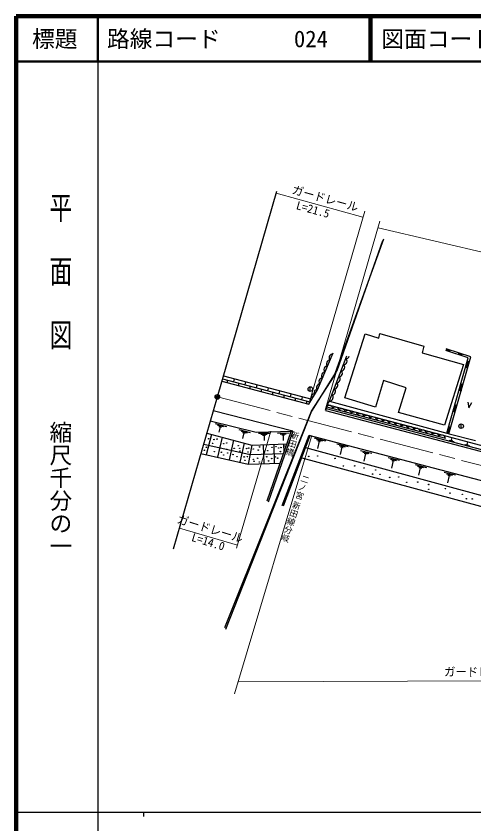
# Model space of a CAD drawing. Units: millimetres, scale not verified. Extents: x 40000 to 680000, y 20000 to 380000.
# Drawn here: x 40000 to 140743, y 202409 to 380000 of the extents above; entities that cross this region are included whole.
import ezdxf
from ezdxf.enums import TextEntityAlignment as Align

# ---------------------------------------------------------------- set-up
doc = ezdxf.new("R2010")
doc.units = ezdxf.units.MM
doc.header["$LTSCALE"] = 1000
doc.header["$PDMODE"] = 32
doc.header["$PDSIZE"] = 500
doc.linetypes.add('CHAIN', pattern=[18.5, 12, -1.5, 3.5, -1.5])
for name, color, linetype, lineweight in [('M-BGD', 7, 'Continuous', 25), ('M-BMK', 2, 'CHAIN', 13), ('M-BMK-SRVR', 3, 'Continuous', 25), ('M-STR-HTXT', 7, 'Continuous', 13), ('M-TTL', 2, 'Continuous', 140), ('M-TTL-BAND', 7, 'Continuous', 25), ('M-TTL-LINE', 7, 'Continuous', 50)]:
    doc.layers.add(name, color=color, linetype=linetype, lineweight=lineweight)
doc.layers.add('M-OTRS', color=6, linetype='Continuous')
doc.layers.add('M-TTL-TXT', color=7, linetype='Continuous')
doc.styles.add('@ＭＳ ゴシック', font='')
doc.styles.add('ＭＳ ゴシック', font='')
doc.styles.get('@ＭＳ ゴシック').set_extended_font_data('@MS Gothic')
doc.styles.get('ＭＳ ゴシック').set_extended_font_data('MS Gothic')

msp = doc.modelspace()

# ---------------------------------------------------------------- hatches: boundary and pattern name
at = {"layer": 'M-BGD'}
for points in [[(135454, 306587), (134662, 306844), (134568, 306512), (135359, 306255)], [(138153, 305712), (137361, 305969), (137266, 305637), (138058, 305380)], [(139775, 304079), (139304, 304221), (138903, 302824), (139375, 302682)], [(138355, 299009), (137884, 299151), (137483, 297753), (137954, 297611)], [(137012, 294384), (136541, 294526), (136140, 293129), (136611, 292986)], [(135636, 289601), (135165, 289743), (134764, 288346), (135236, 288203)], [(82288, 287075, 0.41421), (82342, 287021, 0.41421)], [(84177, 286995, 0.41421), (84231, 286941, 0.41421)], [(85651, 285986, 0.41421), (85705, 285932, 0.41421)], [(81832, 285226, 0.41421), (81886, 285172, 0.41421)], [(83556, 284241, 0.41421), (83610, 284187, 0.41421)], [(87932, 284984, 0.41421), (87986, 284930, 0.41421)], [(88816, 285574, 0.41421), (88870, 285520, 0.41421)], [(89178, 284957, 0.41421), (89232, 284903, 0.41421)], [(89218, 284368, 0.41421), (89272, 284314, 0.41421)], [(90978, 284165, 0.41421), (91033, 284111, 0.41421)], [(92118, 284835, 0.41421), (92172, 284781, 0.41421)], [(93230, 284581, 0.41421), (93284, 284527, 0.41421)], [(93512, 285291, 0.41421), (93566, 285237, 0.41421)], [(96275, 285190, 0.41421), (96329, 285136, 0.41421)], [(97154, 285340, 0.41421), (97208, 285286, 0.41421)], [(97732, 285040, 0.41421), (97786, 284986, 0.41421)], [(98975, 285490, 0.41421), (99029, 285436, 0.41421)], [(87677, 283604, 0.41421), (87731, 283550, 0.41421)], [(88548, 283149, 0.41421), (88602, 283095, 0.41421)], [(90134, 283093, 0.41421), (90188, 283039, 0.41421)], [(90858, 283147, 0.41421), (90912, 283093, 0.41421)], [(93096, 282799, 0.41421), (93150, 282745, 0.41421)], [(95118, 283112, 0.41421), (95172, 283058, 0.41421)], [(96189, 282726, 0.41421), (96243, 282672, 0.41421)], [(96982, 283090, 0.41421), (97036, 283036, 0.41421)], [(104365, 283186, 0.41421), (104419, 283132, 0.41421)], [(90295, 282343, 0.41421), (90349, 282289, 0.41421)], [(92319, 282142, 0.41421), (92373, 282088, 0.41421)], [(93489, 281955, 0.41421), (93543, 281901, 0.41421)], [(111987, 281084, 0.41421), (112041, 281030, 0.41421)], [(116542, 280646, 0.41421), (116596, 280592, 0.41421)], [(118386, 279309, 0.41421), (118440, 279255, 0.41421)], [(119076, 280215, 0.41421), (119130, 280161, 0.41421)], [(120047, 279245, 0.41421), (120101, 279191, 0.41421)], [(130765, 275946, 0.41421), (130819, 275892, 0.41421)], [(135435, 275123, 0.41421), (135489, 275069, 0.41421)], [(140327, 273866, 0.41421), (140381, 273812, 0.41421)], [(75205, 265140, 0.41421), (75259, 265086, 0.41421)]]:
    msp.add_hatch(color=256, dxfattribs=at).paths.add_polyline_path(points)
h = msp.add_hatch(color=256, dxfattribs=at)
edge = h.paths.add_edge_path()
edge.add_ellipse((83222, 286064), major_axis=(24.5, -48.2), ratio=1, start_angle=-116.93468, end_angle=63.06532)
h = msp.add_hatch(color=256, dxfattribs=at)
edge = h.paths.add_edge_path()
edge.add_ellipse((83548, 286914), major_axis=(24.5, -48.2), ratio=1, start_angle=-116.93468, end_angle=63.06532)
h = msp.add_hatch(color=256, dxfattribs=at)
edge = h.paths.add_edge_path()
edge.add_ellipse((86365, 286141), major_axis=(24.5, -48.2), ratio=1, start_angle=-116.93468, end_angle=63.06532)
h = msp.add_hatch(color=256, dxfattribs=at)
edge = h.paths.add_edge_path()
edge.add_ellipse((81444, 284556), major_axis=(24.5, -48.2), ratio=1, start_angle=-116.93468, end_angle=63.06532)
h = msp.add_hatch(color=256, dxfattribs=at)
edge = h.paths.add_edge_path()
edge.add_ellipse((86380, 284736), major_axis=(24.5, -48.2), ratio=1, start_angle=-116.93468, end_angle=63.06532)
h = msp.add_hatch(color=256, dxfattribs=at)
edge = h.paths.add_edge_path()
edge.add_ellipse((87373, 284587), major_axis=(24.5, -48.2), ratio=1, start_angle=-116.93468, end_angle=63.06532)
h = msp.add_hatch(color=256, dxfattribs=at)
edge = h.paths.add_edge_path()
edge.add_ellipse((90738, 284929), major_axis=(24.5, -48.2), ratio=1, start_angle=-116.93468, end_angle=63.06532)
h = msp.add_hatch(color=256, dxfattribs=at)
edge = h.paths.add_edge_path()
edge.add_ellipse((91207, 285023), major_axis=(24.5, -48.2), ratio=1, start_angle=-116.93468, end_angle=63.06532)
h = msp.add_hatch(color=256, dxfattribs=at)
edge = h.paths.add_edge_path()
edge.add_ellipse((95386, 284461), major_axis=(24.5, -48.2), ratio=1, start_angle=-116.93468, end_angle=63.06532)
h = msp.add_hatch(color=256, dxfattribs=at)
edge = h.paths.add_edge_path()
edge.add_ellipse((98172, 284268), major_axis=(24.5, -48.2), ratio=1, start_angle=-116.93468, end_angle=63.06532)
h = msp.add_hatch(color=256, dxfattribs=at)
edge = h.paths.add_edge_path()
edge.add_ellipse((98301, 285147), major_axis=(24.5, -48.2), ratio=1, start_angle=-116.93468, end_angle=63.06532)
h = msp.add_hatch(color=256, dxfattribs=at)
edge = h.paths.add_edge_path()
edge.add_ellipse((85197, 284127), major_axis=(24.5, -48.2), ratio=1, start_angle=-116.93468, end_angle=63.06532)
h = msp.add_hatch(color=256, dxfattribs=at)
edge = h.paths.add_edge_path()
edge.add_ellipse((85666, 283504), major_axis=(24.5, -48.2), ratio=1, start_angle=-116.93468, end_angle=63.06532)
h = msp.add_hatch(color=256, dxfattribs=at)
edge = h.paths.add_edge_path()
edge.add_ellipse((86550, 283953), major_axis=(24.5, -48.2), ratio=1, start_angle=-116.93468, end_angle=63.06532)
h = msp.add_hatch(color=256, dxfattribs=at)
edge = h.paths.add_edge_path()
edge.add_ellipse((92212, 282544), major_axis=(24.5, -48.2), ratio=1, start_angle=-116.93468, end_angle=63.06532)
h = msp.add_hatch(color=256, dxfattribs=at)
edge = h.paths.add_edge_path()
edge.add_ellipse((97551, 282812), major_axis=(24.5, -48.2), ratio=1, start_angle=-116.93468, end_angle=63.06532)
h = msp.add_hatch(color=256, dxfattribs=at)
edge = h.paths.add_edge_path()
edge.add_ellipse((106346, 283274), major_axis=(24.5, -48.2), ratio=1, start_angle=-116.93468, end_angle=63.06532)
h = msp.add_hatch(color=256, dxfattribs=at)
edge = h.paths.add_edge_path()
edge.add_ellipse((110201, 282748), major_axis=(24.5, -48.2), ratio=1, start_angle=-116.93468, end_angle=63.06532)
h = msp.add_hatch(color=256, dxfattribs=at)
edge = h.paths.add_edge_path()
edge.add_ellipse((95558, 282212), major_axis=(24.5, -48.2), ratio=1, start_angle=-116.93468, end_angle=63.06532)
h = msp.add_hatch(color=256, dxfattribs=at)
edge = h.paths.add_edge_path()
edge.add_ellipse((114515, 281120), major_axis=(24.5, -48.2), ratio=1, start_angle=-116.93468, end_angle=63.06532)
h = msp.add_hatch(color=256, dxfattribs=at)
edge = h.paths.add_edge_path()
edge.add_ellipse((122236, 278576), major_axis=(24.5, -48.2), ratio=1, start_angle=-116.93468, end_angle=63.06532)
h = msp.add_hatch(color=256, dxfattribs=at)
edge = h.paths.add_edge_path()
edge.add_ellipse((124220, 278663), major_axis=(24.5, -48.2), ratio=1, start_angle=-116.93468, end_angle=63.06532)
h = msp.add_hatch(color=256, dxfattribs=at)
edge = h.paths.add_edge_path()
edge.add_ellipse((125988, 277498), major_axis=(24.5, -48.2), ratio=1, start_angle=-116.93468, end_angle=63.06532)
h = msp.add_hatch(color=256, dxfattribs=at)
edge = h.paths.add_edge_path()
edge.add_ellipse((128404, 277542), major_axis=(24.5, -48.2), ratio=1, start_angle=-116.93468, end_angle=63.06532)
h = msp.add_hatch(color=256, dxfattribs=at)
edge = h.paths.add_edge_path()
edge.add_ellipse((130819, 277024), major_axis=(24.5, -48.2), ratio=1, start_angle=-116.93468, end_angle=63.06532)
h = msp.add_hatch(color=256, dxfattribs=at)
edge = h.paths.add_edge_path()
edge.add_ellipse((134497, 276115), major_axis=(24.5, -48.2), ratio=1, start_angle=-116.93468, end_angle=63.06532)
h = msp.add_hatch(color=256, dxfattribs=at)
edge = h.paths.add_edge_path()
edge.add_ellipse((138206, 274864), major_axis=(24.5, -48.2), ratio=1, start_angle=-116.93468, end_angle=63.06532)
h = msp.add_hatch(color=256, dxfattribs=at)
edge = h.paths.add_edge_path()
edge.add_ellipse((139112, 273873), major_axis=(24.5, -48.2), ratio=1, start_angle=-116.93468, end_angle=63.06532)

# ---------------------------------------------------------------- linework, layer by layer
for p, q in [((110006, 300831), (120909, 331026)), ((110690, 302078), (120731, 330691)), ((112327, 296072), (116845, 310127)), ((116845, 310127), (119812, 309217)), ((119812, 309217), (120082, 310195)), ((120082, 310195), (129758, 307465)), ((129758, 307465), (129354, 305982)), ((106356, 297817), (109801, 305957)), ((129354, 305982), (138457, 303420)), ((139514, 304908), (134568, 306512)), ((140078, 305088), (134648, 306848)), ((135454, 306587), (135359, 306255)), ((135454, 306587), (135359, 306255)), ((137361, 305969), (137266, 305637)), ((138153, 305712), (138058, 305380)), ((108999, 295403), (112795, 305346)), ((134762, 288339), (139514, 304908)), ((135229, 288180), (140078, 305088)), ((139304, 304221), (139775, 304079)), ((104844, 292781), (110690, 302078)), ((138457, 303420), (134310, 290038)), ((138901, 302817), (139423, 302668)), ((138903, 302824), (139375, 302682)), ((85436, 300236), (104619, 295166)), ((85651, 300908), (105107, 295766)), ((87887, 299586), (88069, 300268)), ((104985, 293146), (110006, 300831)), ((85295, 299750), (104413, 294697)), ((86426, 299442), (86557, 299944)), ((88925, 298793), (89053, 299279)), ((90383, 298928), (90565, 299610)), ((91421, 298136), (91550, 298621)), ((92879, 298268), (93061, 298951)), ((104743, 297990), (104748, 298497)), ((120857, 299881), (119104, 294016)), ((125813, 298296), (120857, 299881)), ((137884, 299151), (138355, 299009)), ((93917, 297478), (94046, 297964)), ((95375, 297609), (95557, 298291)), ((96414, 296821), (96542, 297306)), ((97871, 296949), (98053, 297631)), ((98910, 296163), (99039, 296649)), ((100367, 296289), (100549, 296972)), ((104406, 294698), (106356, 297817)), ((104726, 297501), (104743, 297990)), ((124161, 292870), (125813, 298296)), ((137481, 297746), (138003, 297597)), ((137483, 297753), (137954, 297611)), ((101407, 295506), (101535, 295991)), ((102863, 295630), (103045, 296312)), ((103903, 294849), (104032, 295334)), ((108999, 295403), (108468, 294720)), ((108947, 295363), (134762, 288339)), ((119104, 294016), (112327, 296072)), ((139380, 295090), (139639, 293859)), ((139639, 293859), (140319, 295025)), ((100872, 288722), (83393, 293191)), ((104985, 293146), (86101, 245122)), ((108468, 294720), (108088, 293316)), ((108120, 293323), (176634, 275256)), ((108218, 293708), (177195, 275532)), ((108319, 294121), (134476, 287236)), ((108490, 294643), (134825, 287686)), ((136138, 293122), (136660, 292973)), ((136140, 293129), (136611, 292986)), ((136541, 294526), (137012, 294384)), ((85963, 245592), (104844, 292781)), ((134310, 290038), (124161, 292870)), ((82730, 291031), (92852, 288541)), ((83831, 290446), (86323, 289794)), ((84328, 290085), (85651, 289754)), ((84637, 289793), (85231, 289651)), ((84923, 289724), (84639, 288536)), ((135165, 289743), (135636, 289601)), ((137931, 289830), (137860, 290333)), ((137987, 289344), (137931, 289830)), ((82982, 288011), (81856, 283557)), ((81978, 288273), (91874, 285690)), ((89033, 289084), (91525, 288431)), ((89530, 288722), (90853, 288391)), ((89839, 288431), (90433, 288289)), ((90125, 288362), (89841, 287173)), ((92852, 288541), (100872, 288722)), ((93309, 288297), (95885, 288332)), ((93884, 288081), (95248, 288115)), ((94259, 287882), (94870, 287904)), ((94554, 287892), (94597, 286671)), ((100545, 288796), (95152, 273361)), ((100872, 288722), (95465, 273118)), ((97507, 288325), (100083, 288361)), ((98082, 288109), (99446, 288143)), ((104401, 287795), (98444, 272334)), ((98458, 287911), (99068, 287932)), ((98752, 287920), (98795, 286699)), ((104413, 287858), (170907, 270421)), ((134762, 288339), (135284, 288190)), ((134764, 288346), (135236, 288203)), ((135284, 288190), (141085, 286669)), ((85381, 287394), (84315, 283010)), ((87870, 286735), (86875, 282440)), ((90202, 286128), (89239, 281914)), ((91874, 285690), (99548, 285942)), ((104653, 287687), (98807, 272237)), ((105593, 287264), (108096, 286658)), ((106096, 286911), (107425, 286605)), ((106697, 286562), (106325, 284921)), ((106410, 286626), (107007, 286495)), ((110579, 285960), (113083, 285354)), ((134825, 287686), (171658, 277724)), ((135267, 286740), (136342, 286449)), ((135521, 286776), (136138, 286602)), ((135703, 286790), (135979, 286718)), ((135826, 286761), (135986, 287328)), ((139256, 285808), (139416, 286374)), ((81280, 285875), (91480, 283596)), ((91874, 285690), (91086, 281503)), ((94356, 285771), (94508, 281562)), ((96702, 285862), (96767, 281689)), ((98829, 285918), (98912, 284126)), ((103702, 285176), (157517, 270505)), ((111083, 285608), (112412, 285302)), ((111684, 285259), (111312, 283617)), ((111397, 285323), (111994, 285192)), ((115817, 284519), (118321, 283913)), ((116320, 284166), (117650, 283861)), ((138697, 285786), (139771, 285496)), ((138951, 285822), (139568, 285648)), ((139133, 285837), (139408, 285764)), ((80676, 283819), (91086, 281503)), ((91480, 283596), (98812, 283837)), ((102845, 282914), (156813, 268324)), ((116922, 283817), (116550, 282176)), ((116635, 283881), (117232, 283750)), ((121871, 282968), (124375, 282362)), ((122374, 282616), (123704, 282310)), ((91086, 281503), (98077, 281732)), ((122976, 282267), (122604, 280625)), ((122689, 282331), (123286, 282200)), ((127841, 281396), (130344, 280790)), ((128344, 281043), (129673, 280738)), ((128945, 280694), (128573, 279053)), ((128658, 280758), (129255, 280627)), ((134202, 279721), (136706, 279115)), ((134705, 279369), (136035, 279063)), ((135307, 279020), (134935, 277378)), ((135020, 279083), (135617, 278952))]:
    msp.add_line(p, q, dxfattribs=at)
for centre, radius in [((104748, 298003), 500), ((137934, 289844), 500), ((82342, 287075), 54), ((83222, 286064), 54), ((83548, 286914), 54), ((84231, 286995), 54), ((85705, 285986), 54), ((86365, 286141), 54), ((81444, 284556), 54), ((81886, 285226), 54), ((83610, 284241), 54), ((85197, 284127), 54), ((86380, 284736), 54), ((87373, 284587), 54), ((87986, 284984), 54), ((88870, 285574), 54), ((89232, 284957), 54), ((89272, 284368), 54), ((90738, 284929), 54), ((91033, 284165), 54), ((91207, 285023), 54), ((92172, 284835), 54), ((93284, 284581), 54), ((93566, 285291), 54), ((95386, 284461), 54), ((96329, 285190), 54), ((97208, 285340), 54), ((97786, 285040), 54), ((98172, 284268), 54), ((98301, 285147), 54), ((99029, 285490), 54), ((85666, 283504), 54), ((86550, 283953), 54), ((87731, 283604), 54), ((88602, 283149), 54), ((90188, 283093), 54), ((90349, 282343), 54), ((90912, 283147), 54), ((92212, 282544), 54), ((93150, 282799), 54), ((95172, 283112), 54), ((96243, 282726), 54), ((97036, 283090), 54), ((97551, 282812), 54), ((104419, 283186), 54), ((106346, 283274), 54), ((110201, 282748), 54), ((92373, 282142), 54), ((93543, 281955), 54), ((95558, 282212), 54), ((112041, 281084), 54), ((114515, 281120), 54), ((116596, 280646), 54), ((118440, 279309), 54), ((119130, 280215), 54), ((120101, 279245), 54), ((122236, 278576), 54), ((124220, 278663), 54), ((125988, 277498), 54), ((128404, 277542), 54), ((130819, 277024), 54), ((130819, 275946), 54), ((134497, 276115), 54), ((135489, 275123), 54), ((138206, 274864), 54), ((139112, 273873), 54), ((140381, 273866), 54)]:
    msp.add_circle(centre, radius, dxfattribs=at)
for centre, major_axis, ratio, start_param, end_param in [((109470, 304992), (-322, -640), 0.80531, 3.3458583, 6.2410128), ((108916, 303684), (-322, -640), 0.80531, 3.3458583, 6.2410128), ((112221, 304051), (-298, -652), 0.80531, 0.2042656, 3.0994202), ((112730, 305377), (-272, -660), 0.823308, 0.1552887, 1.7152474), ((108362, 302375), (-322, -640), 0.80531, 3.3458583, 6.2410128), ((111210, 301397), (-298, -652), 0.80531, 0.2042656, 3.0994202), ((111717, 302724), (-298, -652), 0.80531, 0.2042656, 3.0994202), ((107255, 299758), (-322, -640), 0.80531, 3.3458583, 6.2410128), ((107808, 301067), (-322, -640), 0.80531, 3.3458583, 6.2410128), ((110704, 300070), (-298, -652), 0.80531, 0.2042656, 3.0994202), ((106701, 298450), (-322, -640), 0.80531, 3.3458583, 6.2410128), ((110197, 298743), (-298, -652), 0.80531, 0.2042656, 3.0994202), ((105468, 296423), (-324, -446), 0.80531, 3.1988142, 6.3880219), ((106052, 297357), (-324, -446), 0.80531, 3.1988142, 6.3880219), ((109184, 296090), (-298, -652), 0.80531, 0.2042656, 3.0994202), ((109691, 297416), (-298, -652), 0.80531, 0.2042656, 3.0994202), ((108990, 293870), (689, -203), 0.69469, 0.19011, 3.0461941), ((110364, 293509), (689, -203), 0.69469, 0.19011, 3.0461941), ((111738, 293149), (689, -203), 0.69469, 0.19011, 3.0461941), ((113111, 292788), (689, -203), 0.69469, 0.19011, 3.0461941), ((114485, 292428), (689, -203), 0.69469, 0.19011, 3.0461941), ((115859, 292067), (689, -203), 0.69469, 0.19011, 3.0461941), ((117233, 291706), (689, -203), 0.69469, 0.19011, 3.0461941), ((118606, 291346), (689, -203), 0.69469, 0.19011, 3.0461941), ((119980, 290985), (689, -203), 0.69469, 0.19011, 3.0461941), ((121354, 290625), (689, -203), 0.69469, 0.19011, 3.0461941), ((122727, 290264), (689, -203), 0.69469, 0.19011, 3.0461941), ((124101, 289903), (689, -203), 0.69469, 0.19011, 3.0461941), ((125475, 289543), (689, -203), 0.69469, 0.19011, 3.0461941), ((126848, 289182), (689, -203), 0.69469, 0.19011, 3.0461941), ((128222, 288822), (689, -203), 0.69469, 0.19011, 3.0461941), ((129596, 288461), (689, -203), 0.69469, 0.19011, 3.0461941), ((130969, 288100), (689, -203), 0.69469, 0.19011, 3.0461941), ((132343, 287740), (689, -203), 0.69469, 0.19011, 3.0461941), ((133717, 287379), (689, -203), 0.69469, 0.19011, 3.0461941)]:
    msp.add_ellipse(centre, major_axis=major_axis, ratio=ratio, start_param=start_param, end_param=end_param, dxfattribs=at)
at = {"layer": 'M-BMK'}
msp.add_line((84290, 296282), (180248, 271355), dxfattribs=at)
at = {"layer": 'M-BMK-SRVR'}
for p, q in [((84290, 296282), (97352, 341534)), ((74658, 262912), (84290, 296282))]:
    msp.add_line(p, q, dxfattribs=at)
msp.add_circle((84290, 296282), 500, dxfattribs=at)
msp.add_point((84290, 296282), dxfattribs=at)
at = {"layer": 'M-OTRS'}
msp.add_point((84290, 296282), dxfattribs=at)
at = {"layer": 'M-STR-HTXT'}
for p, q in [((116327, 335819), (97215, 341062)), ((104406, 294698), (116710, 337140)), ((108022, 293342), (120078, 334926)), ((119658, 333478), (205957, 313162)), ((96086, 288748), (88532, 263054)), ((105004, 287595), (88032, 231027)), ((88697, 263679), (75970, 267458)), ((221921, 234127), (88977, 233622))]:
    msp.add_line(p, q, dxfattribs=at)
at = {"layer": 'M-TTL'}
for p, q in [((40000, 380000), (40000, 20000)), ((680000, 380000), (40000, 380000))]:
    msp.add_line(p, q, dxfattribs=at)
at = {"layer": 'M-TTL-BAND'}
for p, q in [((58000, 370000), (58000, 20000)), ((40000, 205000), (579000, 205000)), ((68000, 205000), (68000, 204000))]:
    msp.add_line(p, q, dxfattribs=at)
at = {"layer": 'M-TTL-LINE'}
for p, q in [((58000, 380000), (58000, 370000)), ((117750, 380000), (117750, 370000)), ((118250, 380000), (118250, 370000)), ((40000, 370000), (680000, 370000))]:
    msp.add_line(p, q, dxfattribs=at)

# ---------------------------------------------------------------- texts
at = {"layer": 'M-BGD', "style": 'ＭＳ ゴシック'}
for s, rotation, p in [('新', 343.47, (100161, 287013)), ('田', 343.47, (99623, 285201)), ('橋', 343.47, (99085, 283390)), ('二', 341.48, (102367, 277429)), ('宮', 341.48, (101166, 273845)), ('ノ', 341.48, (101766, 275637)), ('新', 341.48, (100492, 271682)), ('田', 341.48, (99892, 269890)), ('線', 341.48, (99291, 268098)), ('分', 341.48, (98691, 266306)), ('岐', 341.48, (98091, 264514))]:
    msp.add_text(s, height=1320, rotation=rotation, dxfattribs=at).set_placement(p, align=Align.BOTTOM_LEFT)
at = {"layer": 'M-STR-HTXT', "style": 'ＭＳ ゴシック'}
for s, rotation, p in [('ガードレール', 344.416, (100420, 340514)), ('\u3000L=21.5', 344.416, (98929, 337746)), ('ガードレール', 342.834, (75108, 268094)), ('\u3000L=14.0', 342.834, (75884, 264867)), ('ガードレール   L=120.0', 359.734, (134169, 234380))]:
    msp.add_text(s, height=1833, rotation=rotation, dxfattribs=at).set_placement(p, align=Align.BOTTOM_LEFT)
at = {"layer": 'M-TTL-BAND', "style": '@ＭＳ ゴシック', "width": 1.4}
msp.add_text('平  面  図', height=3666, rotation=270, dxfattribs=at).set_placement((49777, 306475), align=Align.MIDDLE_RIGHT)
at = {"layer": 'M-TTL-BAND', "style": '@ＭＳ ゴシック'}
msp.add_text('縮尺千分の一', height=3666, rotation=270, dxfattribs=at).set_placement((49777, 261030), align=Align.MIDDLE_RIGHT)
at = {"layer": 'M-TTL-TXT', "style": 'ＭＳ ゴシック'}
msp.add_text('標題', height=3666, dxfattribs=at).set_placement((48500, 375000), align=Align.MIDDLE_CENTER)
for s, p in [('路線コード', (60000, 375000)), ('024', (101142, 375000)), ('図面コード', (120380, 375000))]:
    msp.add_text(s, height=3666, dxfattribs=at).set_placement(p, align=Align.MIDDLE_LEFT)

doc.saveas('drawing.dxf')
